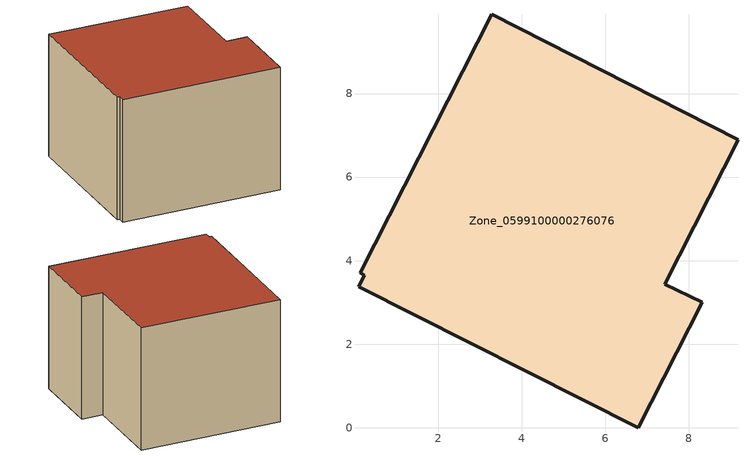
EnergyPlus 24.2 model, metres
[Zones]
Zone_0599100000276076
 floor ground (C_G): 0.23,3.65 0.14,3.7 3.29,9.9 9.18,6.9 7.43,3.44 8.33,3 6.79,0 0.1,3.38 z0
 wall outside (C_F): 0.1,3.38 6.79,0 8.33,3 7.43,3.44 9.18,6.9 3.29,9.9 0.14,3.7 0.23,3.65 0.1,3.38 z0:5.84
 roof outside (C_R): 0.23,3.65 0.1,3.38 6.79,0 8.33,3 7.43,3.44 9.18,6.9 3.29,9.9 0.14,3.7 z5.84
[BUILDING]
Pand.0599100000276076: North Axis=0; Terrain=City; Loads Convergence Tolerance Value=0.04; Temperature Convergence Tolerance Value=0.4; Solar Distribution=FullExterior; Maximum Number of Warmup Days=25; Minimum Number of Warmup Days=1
[Site:Location]
Rotterdam.The.Hague.AP_ZH_NLD Design_Conditions: Latitude=51.96; Longitude=4.45; Time Zone=1; Elevation=-4.5
[SITE:GROUNDTEMPERATURE:BUILDINGSURFACE]
18, 18, 18, 18, 18, 18, 18, 18, 18, 18, 18, 18
[MATERIAL] Thermal Absorptance=0.9; Solar Absorptance=0.7; Visible Absorptance=0.7
Name | Roughness | Thickness | Conductivity | Density | Specific Heat
G.TI.1992-2005 | MediumSmooth | 0.15 | 0.06 | 540 | 1210
F.TI.1992-2005 | Rough | 0.3 | 0.12 | 1920 | 840
R.TI.1992-2005 | MediumRough | 0.2 | 0.08 | 1500 | 1000
[CONSTRUCTION]
C_G: G.TI.1992-2005
C_F: F.TI.1992-2005
C_R: R.TI.1992-2005
[ZONE]
Zone_0599100000276076: Type=1; Multiplier=1; Ceiling Height=Autocalculate; Volume=Autocalculate; Floor Area=autocalculate; Part of Total Floor Area=Yes
[ZONEINFILTRATION:DESIGNFLOWRATE]
Infil_Zone_0599100000276076: Zone or ZoneList or Space or SpaceList=Zone_0599100000276076; Schedule=AlwaysOn; Design Flow Rate Calculation Method=Flow/Area; Flow Rate per Floor Area=0.0015; Constant Term Coefficient=1; Temperature Term Coefficient=0; Velocity Term Coefficient=0; Velocity Squared Term Coefficient=0
[HVACTEMPLATE:ZONE:IDEALLOADSAIRSYSTEM]
Zone_0599100000276076: Maximum Heating Supply Air Temperature=50; Minimum Cooling Supply Air Temperature=13; Maximum Heating Supply Air Humidity Ratio=0.0156; Minimum Cooling Supply Air Humidity Ratio=0.0077; Heating Limit=NoLimit; Cooling Limit=NoLimit; Dehumidification Control Type=ConstantSensibleHeatRatio; Cooling Sensible Heat Ratio=0.7; Dehumidification Setpoint=60; Humidification Control Type=None; Humidification Setpoint=30; Outdoor Air Method=None; Outdoor Air Flow Rate per Person=0.00944; Outdoor Air Flow Rate per Zone Floor Area=0; Outdoor Air Flow Rate per Zone=0; Demand Controlled Ventilation Type=None; Outdoor Air Economizer Type=NoEconomizer; Heat Recovery Type=None; Sensible Heat Recovery Effectiveness=0.7; Latent Heat Recovery Effectiveness=0.65
[ZONECONTROL:THERMOSTAT]
ThermostatControl_Zone_0599100000276076: Zone or ZoneList=Zone_0599100000276076; Control Type Schedule=DualSetpointControlType; Control 1=Thermostat_Zone_0599100000276076; Temperature Difference Between Cutout And Setpoint=0
[THERMOSTATSETPOINT:DUALSETPOINT]
Thermostat_Zone_0599100000276076: Heating Setpoint Temperature Schedule=HeatingSetpoint_Zone_0599100000276076; Cooling Setpoint Temperature Schedule=CoolingSetpoint_Zone_0599100000276076
[SCHEDULE:COMPACT]
HeatingSetpoint_Zone_0599100000276076: Through: 12/31, For: AllDays, Until: 24:00, 21
CoolingSetpoint_Zone_0599100000276076: Through: 12/31, For: AllDays, Until: 24:00, 24
DualSetpointControlType: Through: 12/31, For: AllDays, Until: 24:00, 4
AlwaysOn: Through: 12/31, For: AllDays, Until: 24:00, 1
